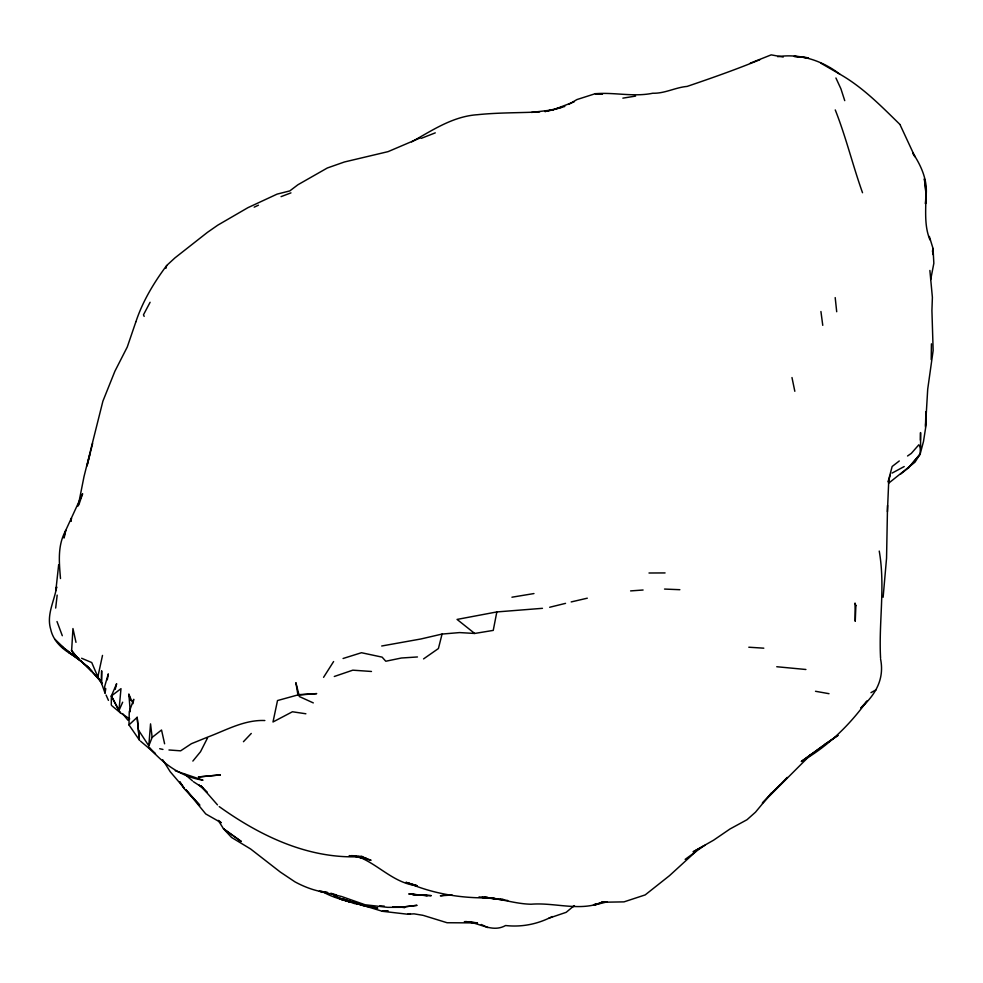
<?xml version="1.0" encoding="UTF-8"?>
<svg xmlns="http://www.w3.org/2000/svg" width="983" height="983" viewBox="0 0 983 983"><rect width="100%" height="100%" fill="white"/><g stroke="black" fill="none" stroke-linecap="round" stroke-linejoin="round"><path stroke-width="1.47" d="M111.288 705.057L111.362 696.001L116.633 683.701L115.208 689.402M880.571 658.106C878.605 622.411 885.45 586.556 879.244 551.07M931.208 359.643L931.429 343.829M932.941 254.572L933.027 248.466L929.34 236.436M888.571 483.255L914.964 462.194L920.174 454.06L920.285 447.929M920.407 440.249L920.543 432.569L920.616 448.088L918.847 444.771L911.29 453.421L907.555 455.989M128.982 724.913L137.165 717.307L139.353 740.002L128.982 724.913L129.264 711.717L133.737 699.282L132.975 703.705M925.507 425.455L925.912 411.668L925.679 427.482L923.504 441.416L920.174 454.06L908.476 467.859L900.379 474.261M101.286 681.674L101.654 670.799L101.667 683.677L105.021 693.076L105.783 688.641M888.804 479.212L887.428 511.725M925.47 427.064L927.706 389.219L933.15 350.464L931.921 310.53L932.388 297.382L929.881 270.46M925.974 192.791L925.495 203.85L926.146 195.248L924.352 178.771C928.456 198.971 921.907 220.315 929.93 239.815M71.648 650.328L72.951 628.555L75.986 642.341M148.802 745.864L150.546 723.869L152.144 737.397L148.802 745.864L138.996 730.873M883.127 597.259L886.555 558.16L887.538 505.373M55.675 608.059L57.174 595.096M58.673 564.709L55.822 590.672L56.658 586.839C54.421 601.129 46.189 614.78 50.76 629.489C53.279 641.285 63.231 650.242 73.688 655.428L69.056 652.712L81.478 661.436L91.726 671.217L81.478 661.436L61.671 646.372L87.254 666.179L102.023 682.976M79.144 501.084L84.022 476.546L102.896 401.175L114.888 371.255L127.274 346.987L135.801 322.031M107.294 679.781L108.314 673.871L104.677 686.453L105.021 693.076M930.68 279.663L933.85 263.272L933.027 248.466L933.039 253.602L932.412 250.849M542.456 608.317L496.833 611.93L493.245 630.398L474.691 633.457L459.589 632.585L442.067 634.06L420.982 638.962L381.699 646.003M63.883 537.75L65.075 531.791L82.621 493.712L78.812 504.93M101.667 683.677L97.845 676.894L102.502 655.415M64.153 537.824L65.787 530.427C57.346 545.43 59.164 562.202 60.491 578.532M888.202 481.363L892.159 466.483L899.285 460.966M89.674 455.252L86.983 465.954L92.635 443.345M442.067 634.06L438.406 648.547L423.562 658.905M77.804 506.331L78.972 502.129M165.869 268.396L166.668 265.521L174.9 257.927L207.45 232.357L217.821 225.144L247.9 207.683L277.132 194.106L289.801 190.911L297.935 184.743L327.314 167.995L344.406 161.986L388.064 151.64L420.11 137.976M888.239 482.198L890.229 475.207M135.912 321.736C142.633 301.363 153.901 282.686 166.668 265.521M122.666 702.194L118.955 710.598L120.196 712.663L129.731 718.929M787.236 777.406L762.366 803.074L810.975 754.452L801.428 761.456C827.833 746.306 849.275 725.454 867.031 701.014L860.899 707.932C875.497 694.6 884.626 679.29 880.571 658.966M207.511 737.975L200.52 751.725L192.865 761.075M150.104 302.285L143.469 314.806L144.169 316.379M323.567 677.336L333.606 661.547M908.476 467.859L920.174 454.06M771.63 792.753L755.485 812.179L747.006 819.724L730 828.976L713.56 840.207L693.089 851.831L705.241 845.171M243.44 741.71L251.267 733.453M779.752 785.134L770.156 794.62L778.057 786.855M695.694 851.708L669.484 875.669L645.18 894.911L624.021 901.866L601.854 902.259L604.656 901.792M574.232 905.601L566.183 912.322L548.919 918.183M152.144 737.397L161.531 730L164.603 743.787M111.362 696.001L120.983 688.653L118.955 710.598L111.362 696.001L120.196 712.663L111.939 705.794M809.599 755.558L823.004 745.802L801.428 761.456M685.163 859.363L702.894 846.474M568.715 104.407L576.923 99.566L595.243 93.704L602.579 93.864L595.317 93.717C614.768 92.132 633.396 97.206 652.761 93.238C664.754 93.631 675.296 87.45 687.105 86.418C711.68 78.062 735.923 69.547 759.884 59.693M870.975 692.646L876.283 689.685M892.048 473.106L904.2 466.544M411.619 141.871C432.594 130.211 452.844 116.326 477.591 114.692C498.197 112.541 518.95 112.934 539.63 111.915M571.897 907.186L574.477 905.835M254.167 207.167L258.443 205.201M552.262 916.537C537.824 924.131 521.899 927.325 505.594 925.531C491.451 933.383 478.488 921.71 464.369 921.636M298.906 694.649L295.883 682.669L297.96 695.067L316.698 693.617L298.906 694.649L277.513 700.547L273.004 721.977L292.43 711.766L305.873 713.769M750.238 63.182L771.2 54.864L783.218 57.051M421.252 138.345L435.272 132.865M602.886 902.05C580.142 911.941 554.904 902.247 531.127 904.225C514.428 903.918 498.578 897.737 481.867 897.368L489.718 897.835C462.022 898.401 434.289 894.026 408.67 883.238L417.099 885.757C393.802 883.225 378.738 864.647 358.045 856.562M564.807 106.471L544.865 111.558L553.245 109.85L574.244 101.777M281.064 196.637L290.968 192.877M602.96 901.903L593.24 905.282L607.285 901.829M334.294 676.488L352.799 670.173L371.476 671.475M343.067 658.499L361.474 652.724L382.117 657.135L385.778 661.24L401.408 658.008L417.456 656.963M554.695 109.432L561.92 107.319M549.681 607.261L565.544 603.365M571.197 601.928L587.306 598.192M354.789 902.849L382.362 911.29L407.638 914.227L410.402 913.637M496.833 611.93L457.07 619.425L474.691 633.457M511.934 597.209L533.966 593.56M622.866 98.153L635.608 96.088M446.061 894.948L440.347 895.796L452.143 895.009M386.565 910.762L382.362 911.29L388.088 910.737M531.422 112.443L553.245 109.85M405.451 906.67L417.075 905.331L400.818 907.309L387.671 907.346L365.062 904.753L341.593 896.508L319.364 891.249L327.622 892.539M594.727 904.52L597.173 904.262L594.187 904.446M630.607 590.906L643.091 590.009M407.638 914.227L414.04 913.846L422.678 915.271M777.676 56.67C800.101 53.365 821.886 60.43 839.765 74.13C862.853 87.278 881.014 105.955 899.85 124.362L899.961 124.485M264.845 720.527C244.46 719.642 226.36 730.099 207.904 737.017L191.439 743.689L180.639 750.828L168.965 749.98M649.001 573.003L665.073 572.929M476.509 922.902L447.081 922.742L423.354 915.419M664.533 589.063L679.867 589.702M416.841 894.776L408.781 893.928L417.345 894.714M421.166 895.034L431.254 895.648L412.516 894.518L427.347 895.648L420.208 894.985M394.601 906.842L404.922 907.506L397.746 906.768M748.8 647.219L763.803 648.178M379.831 905.81L384.292 906.142M352.123 855.751L362.346 856.549C309.768 859.744 260.925 836.459 219.221 806.601M494.338 898.511L491.439 898.278L498.43 899.076L490.849 897.872M500.126 898.966L503.026 899.199M805.913 669.497L776.754 666.732M349.186 855.64L356.485 856.316L353.143 855.677L371.058 860.272L361.4 856.549L366.733 858.577M507.719 900.489L479.028 896.901M808.468 57.85L794.006 56.363L807.006 57.702M476.632 922.791L465.684 921.587L477.246 923.062M473.88 922.668L477.492 923.098M396.137 906.891L398.963 907.248L395.928 906.805M327.314 892.539C315.948 891.348 304.951 887.256 294.937 881.837L280.315 872.056L250.653 849.005L231.546 837.442L223.534 828.804L218.201 820.35M484.779 896.901L487.814 897.381M333.704 895.98L354.31 903.524L363.268 904.999M815.509 691.282L829.013 693.691M354.851 902.419C343.325 900.428 331.898 897.172 321.736 891.225M363.624 905.011L342.33 899.752L349.665 901.976L338.508 897.749M367.875 905.921L377.791 908.046L364.349 906.068L343.165 899.064L355.133 902.959M159.701 748.714L162.945 749.427M351.73 855.542L361.658 858.024L357.923 856.426M407.982 882.943L405.954 882.329L417.148 885.757M330.841 893.215L336.37 894.935M175.281 770.783L202.989 780.17C180.897 776.791 163.19 763.803 149.011 747.313L155.486 753.826L140.409 741.059M81.614 658.254L91.738 662.554L97.845 676.894M299.188 696.468L313.307 702.906M335.719 896.693L342.219 899.74L336.985 897.061M481.289 924.487L487.765 927.583M839.765 74.13L820.989 63.256M72.103 654.42L79.07 658.499M72.263 654.506L77.51 657.602M193.442 781.718L203.063 787.899L200.876 785.81M69.228 652.429L70.948 653.732M62.912 646.937L54.95 639.294M89.428 668.342L87.143 666.4L100.426 680.715M184.988 774.42L192.459 780.834M198.677 784.643L207.266 792.531L201.269 786.179M219.295 820.989L221.175 822.746L205.742 813.936L185.775 789.558L199.832 805.286L184.509 789.03L179.791 781.903M217.489 804.893L201.318 786.412M127.913 720.207L122.543 713.584M71.624 650.623L78.493 659.175L71.329 650.23M179.84 781.866L183.87 787.739L170.243 771.753L162.686 759.748M835.919 77.976L840.895 88.753L844.741 100.635M106.066 695.018L108.437 700.363M900.133 124.878L914.915 156.702L912.863 153.164C921.12 165.586 927.596 179.987 926.146 195.248M130.26 711.741L128.884 694.244L131.919 701.457M57.002 621.539L62.298 635.718M862.521 192.729C852.74 165.353 845.982 136.993 835.255 109.924M128.884 694.244L130.334 700.154M791.979 377.546L794.829 391.295M820.928 311.513L822.759 325.336M835.194 297.603L836.705 311.734M137.165 717.307L139.353 740.002M855.886 605.639L855.247 621.305L855.026 603.058L855.886 605.639M71.44 518.201L71.059 521.051L71.44 518.201M837.86 735.505L824.073 744.893L837.86 735.505M220.339 774.887L198.492 776.963L220.339 774.887M399.135 907.211L393.2 906.781L399.135 907.211M241.228 841.436L223.534 828.804L241.228 841.436"/></g></svg>
